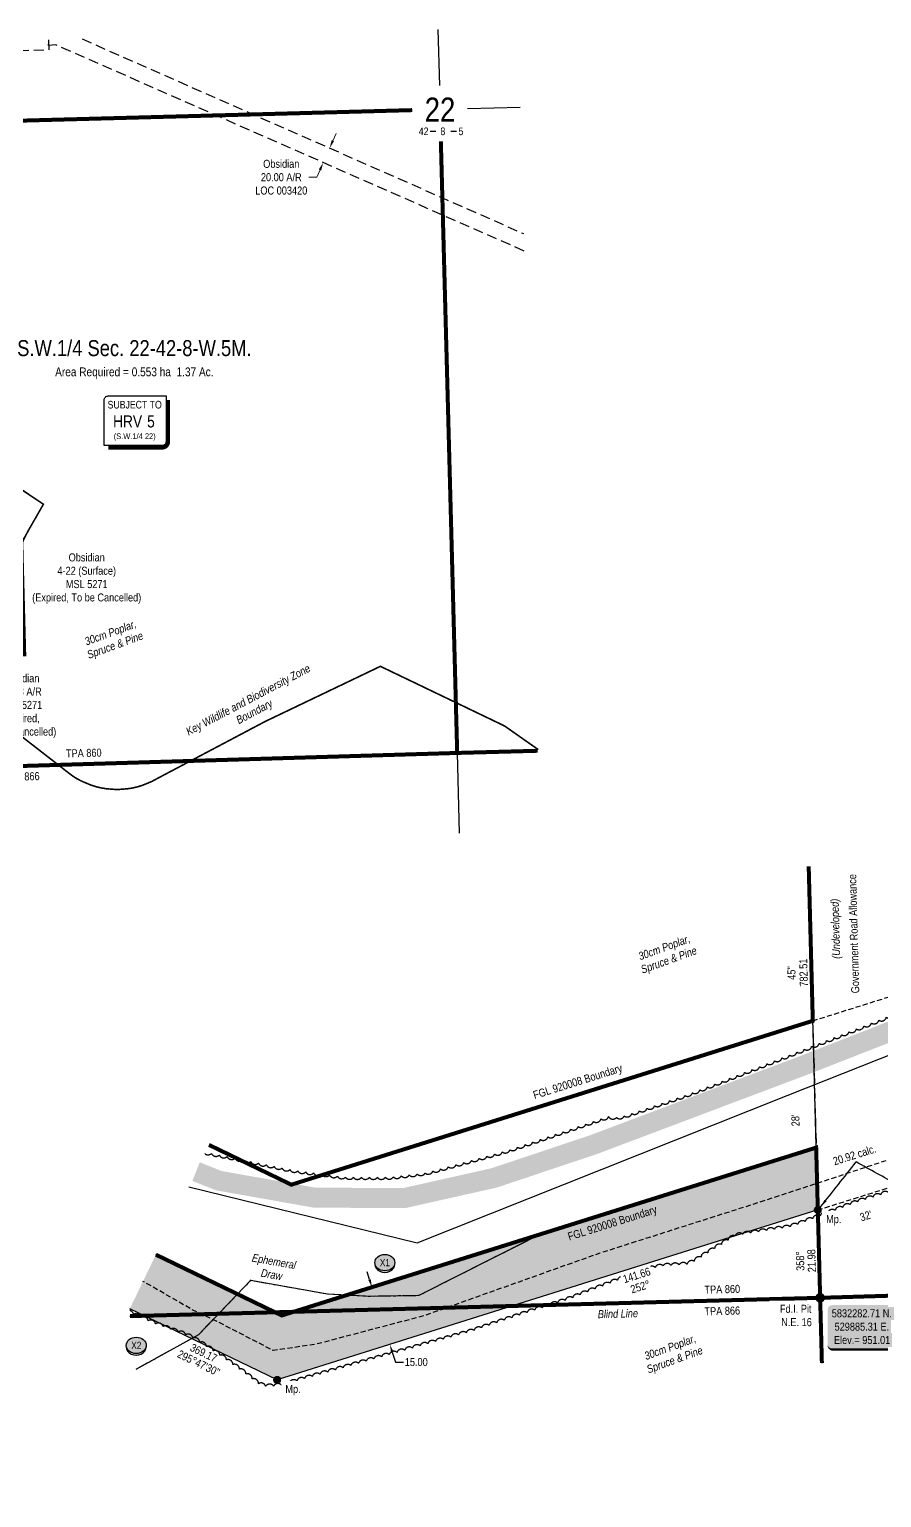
# Model space of a CAD drawing. Extents: x 627382 to 632469, y 5829498 to 5833219.
# Drawn here: x 630170 to 631235, y 5831377 to 5833211 of the extents above; entities that cross this region are included whole.
import ezdxf
from ezdxf.enums import TextEntityAlignment as Align

# ---------------------------------------------------------------- set-up
doc = ezdxf.new("R2010")
doc.units = 0
doc.header["$LTSCALE"] = 5
doc.header["$PDMODE"] = 34
doc.header["$PDSIZE"] = 0.03
for name, pattern in [('0', [1, 1, 0]), ('CENTERLINEX3', [5, 2.5, -1, 0.5, -1]), ('DASHDOT2', [12.7, 6.35, -3.175, 0, -3.175]), ('foc-ACCESSROAD', [3.75, 2.5, -1.25]), ('foc-QUARTERLINE', [33, 25, -3, 2, -3]), ('foc-TIELINE', [1.875, 1.25, -0.625]), ('foc-TOPO-ephemeral', [6.25, 3.125, -0.625, 0.625, -0.625, 0.625, -0.625]), ('UG_PIPE', [1.875, 1.25, -0.625])]:
    doc.linetypes.add(name, pattern=pattern)
doc.layers.get('Defpoints').update_dxf_attribs({"color": 9})
for name, color, linetype in [('10', 1, 'Continuous'), ('9', 3, 'Continuous'), ('AS-PIPE-UG', 44, 'UG_PIPE'), ('AS-POWER', 104, 'foc-POWER'), ('AS-ROADS', 254, 'Continuous'), ('AS-WILDLIFE', 131, 'DASHDOT2'), ('C-AR', 13, 'foc-ACCESSROAD'), ('C-RW', 13, 'Continuous'), ('C-SYMBOL', 7, 'Continuous'), ('C-WS', 13, 'foc-ACCESSROAD'), ('CG-NOTES', 7, 'Continuous'), ('CTW', 7, 'Continuous'), ('DETAIL-T', 7, 'Continuous'), ('L-AREAREQUIRED', 7, 'Continuous'), ('L-BD', 7, 'Continuous'), ('L-MON', 1, 'Continuous'), ('L-QSEC', 8, 'foc-QUARTERLINE'), ('L-ROAD-T', 7, 'Continuous'), ('L-SEC', 7, 'Continuous'), ('L-SECLBL', 7, 'Continuous'), ('L-TIE', 7, 'foc-TIELINE'), ('P-CROSSINGS', 250, 'Continuous'), ('P-PROPOSED', 10, 'Continuous'), ('P-PROPOSED-H', 21, 'Continuous'), ('P-TXT', 4, 'Continuous'), ('T-BUSH', 110, '0'), ('T-BUSH-T', 110, 'Continuous'), ('T-DRAW', 143, 'foc-TOPO-ephemeral'), ('T-WATER-T', 170, 'Continuous')]:
    doc.layers.add(name, color=color, linetype=linetype)
doc.layers.add('AS-FMA-T', color=7, linetype='Continuous', true_color=0x00b386)
doc.layers.add('AS-TRAPPER-T', color=7, linetype='Continuous', true_color=0xc26100)
doc.layers.add('AS-TRAPPER BOUNDARY', color=7, linetype='CENTERLINEX3', true_color=0xb85c00, transparency=0.6)
for name, color, linetype, lineweight in [('C-AR-T', 13, 'Continuous', 9), ('C-WS-T', 13, 'Continuous', 9), ('T-TEXT', 48, 'Continuous', 18)]:
    doc.layers.add(name, color=color, linetype=linetype, lineweight=lineweight)
doc.styles.add('100L', font='ARIALN.TTF', dxfattribs={"height": 11})
doc.styles.add('175L', font='ARIALN.TTF', dxfattribs={"height": 20})
doc.styles.add('240', font='ARIALN.TTF', dxfattribs={"height": 30})
doc.styles.add('80', font='ARIALN.TTF', dxfattribs={"height": 10})
doc.styles.add('80CG', font='ARIALN.TTF', dxfattribs={"height": 10})
doc.styles.add('80L', font='ARIALN.TTF', dxfattribs={"height": 10})
doc.styles.add('80LS', font='ARIALNI.TTF', dxfattribs={"height": 10})
doc.styles.add('Crossing', font='ARIALN.TTF', dxfattribs={"height": 10})
doc.styles.add('foc-LtypeFont', font='ARIALN.TTF', dxfattribs={"height": 7.35})
doc.styles.add('HRV', font='ARIALN.TTF', dxfattribs={"height": 3})
doc.styles.add('SIMPLEX', font='ARIALN.TTF')
doc.linetypes.add('foc-POWER', pattern='A,6,-1,["P",foc-LtypeFont,S=0.2,R=0,X=-0.625,Y=-0.75],-1.24,4', length=12.24)
doc.linetypes.add('foc-TOPO-flowdirection-NOLINE', pattern='A,0,[">",foc-LtypeFont,S=0.3,R=0,X=0,Y=-0.945],-20,[">",foc-LtypeFont,S=0.3,R=0,X=0,Y=-0.945],0', length=20)
doc.dimstyles.new('Compass 5 000', dxfattribs={"dimscale": 5, "dimtxt": 9, "dimasz": 2, "dimexe": 0.2, "dimexo": 0.0625, "dimgap": 0.5, "dimtad": 0, "dimtih": 1, "dimtoh": 1, "dimzin": 0, "dimdsep": 46, "dimtxsty": '80CG', "dimcen": 0.1, "dimse1": 1, "dimse2": 1, "dimclrd": 256, "dimclrt": 256, "dimaunit": 1, "dimadec": 4, "dimazin": 0, "dimtfac": 0.06, "dimtofl": 0, "dimtmove": 0, "dimatfit": 1, "dimfxl": 0.2, "dimtolj": 1, "dimtzin": 0, "dimlwd": -1, "dimarcsym": 0})

# ---------------------------------------------------------------- blocks, each defined once
blk = doc.blocks.new('L-SECLBL')
at = {"layer": '9', "color": 7}
for p, q in [((-5.1, -27.8), (-12.3, -27.8)), ((20.7, -27.8), (13.5, -27.8))]:
    blk.add_line(p, q, dxfattribs=at)
at = {"layer": '10', "color": 2, "style": 'SIMPLEX'}
blk.add_attdef('SEC', text='', height=30, dxfattribs=at).set_placement((0, 0), align=Align.MIDDLE)
at = {"layer": '10', "color": 5, "style": '80L'}
blk.add_attdef('TWP', text='', height=9.5, dxfattribs=at).set_placement((-14.4, -27.4), align=Align.MIDDLE_RIGHT)
blk.add_attdef('RGE', text='', height=9.5, dxfattribs=at).set_placement((3.6, -27.4), align=Align.MIDDLE_CENTER)
blk.add_attdef('MER', text='', height=9.5, dxfattribs=at).set_placement((23.2, -27.4), align=Align.MIDDLE_LEFT)
blk = doc.blocks.new('*D38')
at = {"layer": 'C-AR-T', "transparency": 16777216}
for p, q in [((630549.2, 5833072.2), (630553.2, 5833081.3)), ((630529.1, 5833026.6), (630519.1, 5833026.6)), ((630533.2, 5833035.8), (630529.1, 5833026.6))]:
    blk.add_line(p, q, dxfattribs=at)
for points in [[(630547.7, 5833072.8), (630550.7, 5833071.5), (630545.2, 5833063)], [(630531.6, 5833036.4), (630534.7, 5833035.1), (630537.2, 5833044.9)]]:
    blk.add_solid(points, dxfattribs=at)
at = {"layer": 'Defpoints', "color": 0, "transparency": 16777216}
for p in [(630537.2, 5833044.9), (630553.7, 5833059.2), (630545.8, 5833041.1)]:
    blk.add_point(p, dxfattribs=at)
at = {"layer": 'C-AR-T', "transparency": 16777216, "insert": (630484.8, 5833026.6), "char_height": 10, "attachment_point": 5, "style": '80CG'}
blk.add_mtext('\\A1;Obsidian\\P20.00 A/R\\PLOC 003420', dxfattribs=at)
blk = doc.blocks.new('*D43')
at = {"layer": 'C-AR-T', "transparency": 16777216}
for p, q in [((629995.6, 5832444.2), (629987.5, 5832450)), ((630036.6, 5832414.7), (630104.5, 5832365.8)), ((630104.5, 5832365.8), (630114.5, 5832365.8))]:
    blk.add_line(p, q, dxfattribs=at)
for points in [[(629996.6, 5832445.5), (629994.6, 5832442.8), (630003.7, 5832438.3)], [(630037.5, 5832416), (630035.6, 5832413.3), (630028.5, 5832420.5)]]:
    blk.add_solid(points, dxfattribs=at)
at = {"layer": 'Defpoints', "color": 0, "transparency": 16777216}
for p in [(630028.5, 5832420.5), (629981.9, 5832408), (630006.6, 5832390.2)]:
    blk.add_point(p, dxfattribs=at)
at = {"layer": 'C-AR-T', "transparency": 16777216, "insert": (630160.1, 5832365.8), "char_height": 10, "attachment_point": 5, "style": '80CG', "bg_fill": 3, "box_fill_scale": 1.1, "bg_fill_color": 256, "bg_fill_true_color": 13158600, "bg_fill_transparency": 0}
blk.add_mtext('\\A1;Obsidian\\P30.48 A/R\\PMSL 5271\\P(Expired,\\PTo be Cancelled)', dxfattribs=at)
blk = doc.blocks.new('fdia')
at = {"color": 255, "const_width": 1}
blk.add_lwpolyline([(-0.5, 0, 1), (0.5, 0, 1)], format="xyb", close=True, dxfattribs=at)
blk = doc.blocks.new('Fdiaa')
blk.add_blockref('fdia', (0, 0))
blk = doc.blocks.new('fdib')
at = {"color": 1, "const_width": 1.6}
blk.add_lwpolyline([(-0.4, 0, 1), (0.4, 0, 1)], format="xyb", close=True, dxfattribs=at)
at = {"color": 1}
blk.add_circle((0, 0), 0.8, dxfattribs=at)
blk = doc.blocks.new('Fdibb')
blk.add_blockref('fdib', (0, 0))
blk = doc.blocks.new('fdicc')
for name in ['Fdibb', 'Fdiaa']:
    blk.add_blockref(name, (0, 0))
blk = doc.blocks.new('FDI')
blk.add_blockref('fdicc', (0, 0))
blk = doc.blocks.new('HRV')
blk.add_lwpolyline([(-35.1, 31.6), (37.2, 31.6), (37.2, -25.5, -0.414214), (32.2, -30.5), (-40.1, -30.5), (-40.1, 26.6, -0.414214)], format="xyb", close=True)
at = {"const_width": 5, "flags": 128}
blk.add_lwpolyline([(-35.1, -33), (32.2, -33, 0.414214), (39.7, -25.5), (39.7, 26.6)], format="xyb", dxfattribs=at)
at = {"style": '80L'}
blk.add_text('SUBJECT TO', height=9.5, dxfattribs=at).set_placement((-2, 13.1), align=Align.BOTTOM_CENTER)
blk.add_attdef('(N.W.1/4 00)', text='', height=7.12, dxfattribs=at).set_placement((-2, -24.4), align=Align.BOTTOM_CENTER)
at = {"layer": 'CTW', "color": 3, "style": 'HRV'}
blk.add_text('HRV', height=15, dxfattribs=at).set_placement((-10.9, -0.2), align=Align.MIDDLE_CENTER)
blk.add_attdef('0', text='', height=15, dxfattribs=at).set_placement((18.3, -0.2), align=Align.MIDDLE_CENTER)
blk = doc.blocks.new('PLIA')
at = {"color": 255, "const_width": 1}
blk.add_lwpolyline([(-0.5, 0, 1), (0.5, 0, 1)], format="xyb", close=True, dxfattribs=at)
blk = doc.blocks.new('PLIAA')
blk.add_blockref('PLIA', (0, 0))
blk = doc.blocks.new('PLIB')
at = {"color": 1}
blk.add_circle((0, 0), 0.8, dxfattribs=at)
blk = doc.blocks.new('PLIBB')
blk.add_blockref('PLIB', (0, 0))
blk = doc.blocks.new('PLICC')
for name in ['PLIAA', 'PLIBB']:
    blk.add_blockref(name, (0, 0))
blk = doc.blocks.new('PLI')
blk.add_blockref('PLICC', (0, 0))
blk = doc.blocks.new('xing2')
h = blk.add_hatch(color=50)
h.dxf.hatch_style = 1
edge = h.paths.add_edge_path()
edge.add_ellipse((0, 0), major_axis=(-12.5, 0), ratio=0.816297, start_angle=0, end_angle=360)
h = blk.add_hatch(color=250)
h.dxf.hatch_style = 1
edge = h.paths.add_edge_path()
edge.add_ellipse((0, -2), major_axis=(-12.5, 0), ratio=0.816297, start_angle=0, end_angle=180)
edge.add_line((12.5, -2), (12.5, 0))
edge.add_ellipse((0, 0), major_axis=(-12.5, 0), ratio=0.816297, start_angle=0, end_angle=180, ccw=False)
edge.add_line((-12.5, 0), (-12.5, -2))
at = {"color": 250}
blk.add_ellipse((0, 0), major_axis=(-12.5, 0), ratio=0.816297, dxfattribs=at)
blk.add_ellipse((0, -2), major_axis=(-12.5, 0), ratio=0.816297, start_param=0, end_param=3.141593, dxfattribs=at)
at = {"color": 250, "style": 'Crossing'}
blk.add_attdef('CROSSING', text='', height=9, dxfattribs=at).set_placement((0.1, 0), align=Align.MIDDLE_CENTER)
at = {"color": 250, "style": 'Crossing', "flags": 1}
for tag, p in [('OWNER', (0.1, -12.5)), ('DESCRIPTION', (0.1, -25.8)), ('LOCATION', (0.1, -39.3)), ('DWG_REF', (0.1, -52.8))]:
    blk.add_attdef(tag, text='', height=9, dxfattribs=at).set_placement(p, align=Align.MIDDLE_CENTER)
blk = doc.blocks.new('*U66')
h = blk.add_hatch(color=254)
edge = h.paths.add_edge_path()
edge.add_line((-36.5, -28.5), (36.5, -28.5))
edge.add_arc((36.5, -22.5), 6, 270, 360)
edge.add_line((42.5, -22.5), (42.5, 21))
edge.add_arc((36.5, 21), 6, 0, 90)
edge.add_line((36.5, 27), (-36.5, 27))
edge.add_arc((-36.5, 21), 6, 90, 180)
edge.add_line((-42.5, 21), (-42.5, -22.5))
edge.add_arc((-36.5, -22.5), 6, 180, 270)
at = {"color": 1, "flags": 128}
blk.add_lwpolyline([(-36.5, -28.5, 3, 3, 0), (36.5, -28.5, 3, 3, 0.414214), (42.5, -22.5, 3, 3, 0), (42.5, 21, 3, 0, 0.414214), (36.5, 27, 0, 0, 0), (-36.5, 27, 0, 0, 0.414214), (-42.5, 21, 0, 0, 0), (-42.5, -22.5, 0, 3, 0.414214)], format="xyseb", close=True, dxfattribs=at)
blk.add_lwpolyline([(-36.3, -18.9, 0, 10, 0), (0, 0, 5, 5, 0)], format="xyseb", dxfattribs=at)
at = {"color": 1, "style": '80'}
blk.add_attdef('ENTER_TEXT_001', (-36, -5), '', height=10, dxfattribs=at)
blk = doc.blocks.new('*D89')
at = {"layer": 'Defpoints', "color": 0, "transparency": 16777216}
for p in [(630575.2, 5831632.6), (630597.6, 5831561.1), (630620.5, 5831568.2)]:
    blk.add_point(p, dxfattribs=at)
at = {"layer": 'P-TXT', "transparency": 16777216}
for p, q in [((630595, 5831649.3), (630592, 5831658.9)), ((630623.5, 5831558.7), (630627.5, 5831546.2)), ((630627.5, 5831546.2), (630637.5, 5831546.2))]:
    blk.add_line(p, q, dxfattribs=at)
for points in [[(630596.6, 5831649.8), (630593.5, 5831648.8), (630598, 5831639.8)], [(630625.1, 5831559.2), (630621.9, 5831558.2), (630620.5, 5831568.2)]]:
    blk.add_solid(points, dxfattribs=at)
at = {"layer": 'P-TXT', "transparency": 16777216, "insert": (630653.4, 5831546.2), "char_height": 10, "attachment_point": 5, "style": '80CG'}
blk.add_mtext('\\A1;15.00', dxfattribs=at)

msp = doc.modelspace()

# ---------------------------------------------------------------- hatches: boundary and pattern name
at = {"layer": 'P-PROPOSED-H'}
h = msp.add_hatch(color=256, dxfattribs=at)
h.dxf.hatch_style = 1
h.paths.add_polyline_path([(631155.019, 5831736.24), (631152.949, 5831814.184), (630485.441, 5831604.383), (630328.195, 5831680.372), (630295.573, 5831612.866), (630479.573, 5831523.948)])

# ---------------------------------------------------------------- linework, layer by layer
at = {"layer": 'AS-PIPE-UG', "flags": 128}
msp.add_lwpolyline([(632267.213, 5832797.508), (632329.103, 5832810.553), (632349.318, 5832814.663), (632349.273, 5832814.658), (632358.183, 5832813.328), (632362.498, 5832809.698), (632367.288, 5832801.318), (632374.068, 5832771.488), (632383.803, 5832718.933), (632386.483, 5832680.893), (632387.603, 5832674.198), (632385.203, 5832656.883), (632380.458, 5832648.348), (632371.633, 5832636.563), (632348.863, 5832608.343), (632304.353, 5832562.393), (632224.038, 5832509.613), (632176.658, 5832479.153), (632158.403, 5832468.333), (632115.968, 5832444.863), (632076.298, 5832424.648), (632034.963, 5832402.703), (632008.298, 5832378.483), (631997.593, 5832367.898), (631955.608, 5832316.808), (631877.078, 5832221.708), (631722.818, 5832038.568), (631660.263, 5831961.303), (631618.178, 5831932.368), (631590.413, 5831918.238), (631541.743, 5831898.498), (631457.338, 5831869.913), (631318.688, 5831823.628), (631081.988, 5831745.798), (630882.543, 5831682.158), (630662.973, 5831604.023), (630527.628, 5831568.318), (630474.693, 5831560.663), (630408.073, 5831595.198), (630375.203, 5831610.733), (630312.071, 5831647.005)], dxfattribs=at)
at = {"layer": 'AS-POWER', "flags": 128}
msp.add_lwpolyline([(630369.17, 5831765.163), (630654.568, 5831695.203), (631116.673, 5831879.128), (631581.073, 5832063.223), (631835.183, 5832291.393), (632088.348, 5832520.208)], dxfattribs=at)
at = {"layer": 'AS-ROADS', "const_width": 25, "flags": 128}
msp.add_lwpolyline([(631439.093, 5832035.118), (631138.998, 5831917.488), (630873.983, 5831817.553), (630750.328, 5831776.208), (630638.313, 5831751.098), (630526.433, 5831751.633), (630406.713, 5831772.878), (630378.348, 5831784.155)], dxfattribs=at)
at = {"layer": 'AS-TRAPPER BOUNDARY', "color": 114, "true_color": 0x008f47, "const_width": 4.998, "flags": 128}
for points in [[(629927.515, 5831379.329), (629926.757, 5831479.31), (629904.262, 5832326.517), (629977.298, 5832349.486), (630041.604, 5832438.78), (630041.888, 5832427.356), (630163.713, 5832430.623), (630159.211, 5832602.387), (630027.454, 5832598.941), (630030.519, 5832475.526), (629958.493, 5832375.513), (629903.421, 5832358.193), (629883.993, 5833089.873), (630403.416, 5833103.826), (630449.786, 5833105.074), (630648.326, 5833110.425)], [(630684.145, 5833071.392), (630686.028, 5833000.877), (630686.61, 5832979.104), (630704.55, 5832307.276), (630804.835, 5832309.97)], [(631143.62, 5832165.549), (631148.744, 5831972.566), (630497.365, 5831767.826), (630394.483, 5831817.544)], [(630328.195, 5831680.372), (630485.441, 5831604.383), (631152.949, 5831814.184), (631157.933, 5831626.49), (631160.099, 5831544.901)]]:
    msp.add_lwpolyline(points, dxfattribs=at)
at = {"layer": 'AS-TRAPPER BOUNDARY', "const_width": 4.998, "flags": 128}
for points in [[(628981.509, 5832258.704), (629081.632, 5832261.363), (629885.305, 5832282.702), (630704.55, 5832307.276), (630804.835, 5832309.971)], [(630295.819, 5831603.597), (631157.933, 5831626.488), (631928.5, 5831649.602)]]:
    msp.add_lwpolyline(points, dxfattribs=at)
at = {"layer": 'AS-WILDLIFE', "const_width": 2, "flags": 128}
msp.add_lwpolyline([(630805.845, 5832311.409), (630763.688, 5832341), (630608.625, 5832415.5), (630464.5, 5832346.5), (630326.438, 5832273.5), (630323.875, 5832272), (630317.938, 5832269.5), (630311.812, 5832267), (630305.563, 5832265), (630299.187, 5832263.5), (630292.75, 5832262.5), (630286.187, 5832262), (630279.687, 5832261.5), (630273.125, 5832262), (630266.625, 5832262.5), (630260.187, 5832263.5), (630253.813, 5832265), (630247.5, 5832267), (630241.375, 5832269.5), (630235.437, 5832272), (630229.687, 5832275), (630224.125, 5832278.5), (630218.25, 5832283), (630144.25, 5832340.5), (630139.688, 5832344), (630134.938, 5832348.5), (630130.438, 5832353.5), (630126.312, 5832358.5), (630122.5, 5832363.5), (630119.062, 5832369.5), (630115.938, 5832375), (630113.25, 5832381), (630110.937, 5832387), (630109.063, 5832393.5), (630107.563, 5832400), (630106.5, 5832406.5), (630105.875, 5832413), (630105.625, 5832419.5), (630105.875, 5832426), (630106.5, 5832432.5), (630107.563, 5832439), (630109.062, 5832445), (630110.938, 5832451.5), (630113.75, 5832458.5), (630163.062, 5832574), (630165.312, 5832578.5), (630168.187, 5832584), (630187.687, 5832618), (630119.938, 5832663.5), (629908.875, 5832785), (629903.313, 5832788.5), (629898, 5832792.5), (629892.938, 5832796.5), (629888.187, 5832801), (629883.687, 5832806), (629879.562, 5832811), (629875.75, 5832816), (629873.875, 5832819), (629766.937, 5832992), (629765.375, 5832994.5), (629762.25, 5833000), (629759.562, 5833006), (629757.437, 5833012), (629697.782, 5833184.951)], dxfattribs=at)
at = {"layer": 'C-AR', "flags": 128}
for points in [[(630193.92, 5833198.256), (630193.982, 5833196.067), (630194.281, 5833185.55), (630072.336, 5833182.083), (630071.97, 5833194.975)], [(630788.136, 5832934.39), (630686.61, 5832979.104), (630403.406, 5833103.826), (630203.16, 5833192.025), (630194.124, 5833191.063), (630193.982, 5833196.067), (630193.92, 5833198.256)], [(630235.97, 5833199.388), (630449.783, 5833105.074), (630686.028, 5833000.877), (630787.556, 5832956.084)]]:
    msp.add_lwpolyline(points, dxfattribs=at)
at = {"layer": 'C-RW', "flags": 128}
for points in [[(630328.195, 5831680.372), (630485.441, 5831604.383), (631132.49, 5831807.749), (631152.949, 5831814.184)], [(631154.983, 5831736.228), (630479.573, 5831523.948), (630295.573, 5831612.866)]]:
    msp.add_lwpolyline(points, dxfattribs=at)
at = {"layer": 'C-WS', "flags": 128}
msp.add_lwpolyline([(630394.483, 5831817.543), (630497.363, 5831767.826), (631148.744, 5831972.566), (631152.949, 5831814.184), (630485.441, 5831604.383), (630328.195, 5831680.372)], dxfattribs=at)
at = {"layer": 'L-QSEC'}
for p, q in [((630680.408, 5833211.345), (630682.277, 5833141.342)), ((629883.993, 5833089.873), (630648.327, 5833110.427)), ((630717.561, 5833112.289), (630783.331, 5833114.058)), ((630684.145, 5833071.392), (630704.55, 5832307.276)), ((630704.55, 5832307.276), (630707.208, 5832207.114))]:
    msp.add_line(p, q, dxfattribs=at)
at = {"layer": 'L-SEC'}
for p, q in [((630704.55, 5832307.276), (630804.835, 5832309.971)), ((629905.411, 5832283.236), (630704.55, 5832307.276)), ((631157.933, 5831626.488), (631143.62, 5832165.549)), ((630295.819, 5831603.597), (631157.933, 5831626.488)), ((631157.933, 5831626.488), (631160.099, 5831544.901))]:
    msp.add_line(p, q, dxfattribs=at)
at = {"layer": 'L-TIE'}
for p, q in [((631148.744, 5831972.566), (631248.512, 5832003.944)), ((630452.388, 5831789.653), (630497.363, 5831767.826)), ((630497.363, 5831767.826), (630545.073, 5831782.828)), ((631154.983, 5831736.228), (631254.787, 5831767.617))]:
    msp.add_line(p, q, dxfattribs=at)
at = {"layer": 'T-BUSH', "flags": 128}
for points in [[(630389.261, 5831806.738, 0.39739033), (630397.637, 5831806.834, 0.52056705), (630407.45, 5831804.926, 0.52056705), (630417.246, 5831802.935, 0.52056705), (630427.033, 5831800.897, 0.52056705), (630436.82, 5831798.86, 0.52056705), (630446.607, 5831796.823, 0.52056705), (630456.394, 5831794.786, 0.52056705), (630466.18, 5831792.749, 0.52056705), (630475.967, 5831790.712, 0.52056705), (630485.754, 5831788.674, 0.52056705), (630495.541, 5831786.637, 0.52056705), (630505.406, 5831785.063, 0.52056705), (630515.317, 5831783.756, 0.52056705), (630525.228, 5831782.449, 0.52056705), (630535.139, 5831781.142, 0.52056705), (630545.049, 5831779.834, 0.52056705), (630554.96, 5831778.527, 0.52056705), (630564.871, 5831777.22, 0.52056705), (630574.855, 5831777.03, 0.52056705), (630584.851, 5831777.033, 0.52056705), (630594.848, 5831777.035, 0.52056705), (630604.845, 5831777.038, 0.52056705), (630614.841, 5831777.041, 0.52056705), (630624.803, 5831777.627, 0.52056705), (630634.73, 5831778.809, 0.52056705), (630644.656, 5831779.991, 0.52056705), (630654.583, 5831781.173, 0.52056705), (630664.509, 5831782.355, 0.52056705), (630674.179, 5831784.85, 0.52056705), (630683.818, 5831787.499, 0.52056705), (630693.457, 5831790.148, 0.52056705), (630703.096, 5831792.797, 0.52056705), (630712.736, 5831795.446, 0.52056705), (630722.375, 5831798.095, 0.52056705), (630732.014, 5831800.744, 0.52056705), (630741.653, 5831803.393, 0.52056705), (630751.292, 5831806.042, 0.52056705), (630760.932, 5831808.691, 0.52056705), (630770.519, 5831811.509, 0.52056705), (630779.987, 5831814.717, 0.52056705), (630789.455, 5831817.924, 0.52056705), (630798.923, 5831821.132, 0.52056705), (630808.391, 5831824.339, 0.52056705), (630817.859, 5831827.547, 0.52056705), (630827.327, 5831830.755, 0.52056705), (630836.795, 5831833.962, 0.52056705), (630846.263, 5831837.17, 0.52056705), (630855.731, 5831840.377, 0.52056705), (630865.199, 5831843.585, 0.52056705), (630874.667, 5831846.792, 0.52056705), (630884.135, 5831850, 0.52056705), (630893.642, 5831852.866, 0.52056705), (630903.584, 5831851.826, 0.52056705), (630913.209, 5831853.634, 0.52056705), (630922.679, 5831856.835, 0.52056705), (630932.15, 5831860.037, 0.52056705), (630941.62, 5831863.238, 0.52056705), (630951.09, 5831866.439, 0.52056705), (630960.56, 5831869.64, 0.52056705), (630970.031, 5831872.841, 0.52056705), (630979.501, 5831876.042, 0.52056705), (630988.971, 5831879.243, 0.52056705), (630998.37, 5831882.641, 0.52056705), (631007.685, 5831886.268, 0.52056705), (631017, 5831889.896, 0.52056705), (631026.316, 5831893.523, 0.52056705), (631035.631, 5831897.15, 0.52056705), (631044.946, 5831900.777, 0.52056705), (631054.262, 5831904.404, 0.52056705), (631063.577, 5831908.031, 0.52056705), (631072.893, 5831911.658, 0.52056705), (631082.208, 5831915.285, 0.52056705), (631091.523, 5831918.912, 0.52056705), (631100.839, 5831922.539, 0.52056705), (631110.154, 5831926.166, 0.52056705), (631119.47, 5831929.793, 0.52056705), (631128.785, 5831933.42, 0.52056705), (631138.1, 5831937.048, 0.52056705), (631147.416, 5831940.675, 0.52056705), (631156.731, 5831944.302, 0.52056705), (631166.046, 5831947.929, 0.52056705), (631175.362, 5831951.556, 0.52056705), (631184.677, 5831955.183, 0.52056705), (631193.993, 5831958.81, 0.52056705), (631203.308, 5831962.437, 0.52056705), (631212.623, 5831966.064, 0.52056705), (631221.939, 5831969.691, 0.52056705), (631231.254, 5831973.318, 0.52056705), (631240.57, 5831976.945, 0.52056705), (631249.885, 5831980.572, 0.52056705), (631259.2, 5831984.199, 0.52056705), (631268.516, 5831987.827, 0.52056705), (631277.831, 5831991.454, 0.52056705), (631287.146, 5831995.081, 0.52056705), (631296.462, 5831998.708, 0.52056705), (631305.777, 5832002.335, 0.52056705), (631315.093, 5832005.962, 0.52056705), (631324.408, 5832009.589, 0.52056705), (631333.723, 5832013.216, 0.52056705), (631343.039, 5832016.843, 0.52056705), (631352.354, 5832020.47, 0.52056705), (631361.67, 5832024.097, 0.52056705), (631370.663, 5832028.433, 0.52056705), (631379.517, 5832033.073, 0.52056705), (631388.371, 5832037.713, 0.52056705), (631397.226, 5832042.354, 0.52056705), (631406.08, 5832046.994, 0.52056705), (631414.9, 5832051.697, 0.52056705), (631423.566, 5832056.68, 0.52056705), (631432.232, 5832061.663, 0.52056705), (631440.898, 5832066.647, 0.52056705), (631449.564, 5832071.63, 0.52056705), (631458.23, 5832076.614, 0.52056705), (631466.896, 5832081.597, 0.52056705), (631475.562, 5832086.58, 0.52056705), (631484.228, 5832091.564, 0.52056705), (631492.893, 5832096.547, 0.52056705), (631501.559, 5832101.53, 0.52056705), (631510.225, 5832106.514, 0.52056705), (631518.891, 5832111.497, 0.52056705), (631527.557, 5832116.48, 0.52056705), (631536.125, 5832121.61, 0.52056705), (631544.031, 5832127.728, 0.52056705), (631551.937, 5832133.845, 0.52056705), (631559.843, 5832139.963, 0.52056705), (631567.749, 5832146.081, 0.52056705), (631575.655, 5832152.198, 0.52056705), (631583.562, 5832158.316, 0.52056705), (631591.468, 5832164.434, 0.52056705), (631599.374, 5832170.551, 0.52056705), (631607.28, 5832176.669, 0.52056705), (631615.186, 5832182.787, 0.52056705), (631623.092, 5832188.905, 0.52056705), (631630.595, 5832195.465, 0.52056705), (631637.418, 5832202.77, 0.52056705), (631644.242, 5832210.076, 0.52056705), (631651.065, 5832217.382, 0.52056705), (631657.889, 5832224.687, 0.52056705), (631664.712, 5832231.993, 0.52056705), (631671.536, 5832239.298, 0.52056705), (631678.36, 5832246.604, 0.52056705), (631685.183, 5832253.909, 0.52056705), (631692.007, 5832261.215, 0.52056705), (631698.83, 5832268.52, 0.52056705), (631705.654, 5832275.826, 0.52056705), (631712.477, 5832283.131, 0.52056705), (631719.301, 5832290.437, 0.52056705), (631726.125, 5832297.743, 0.52056705), (631732.948, 5832305.048, 0.52056705), (631739.772, 5832312.354, 0.52056705), (631746.595, 5832319.659, 0.52056705), (631753.419, 5832326.965, 0.52056705), (631760.242, 5832334.27, 0.52056705), (631767.066, 5832341.576, 0.52056705), (631773.889, 5832348.881, 0.52056705), (631780.713, 5832356.187, 0.52056705), (631787.537, 5832363.492, 0.52056705), (631794.36, 5832370.798, 0.52056705), (631801.184, 5832378.104, 0.52056705), (631808.007, 5832385.409, 0.52056705), (631814.831, 5832392.715, 0.52056705), (631821.654, 5832400.02, 0.52056705), (631828.478, 5832407.326, 0.52056705), (631835.302, 5832414.631, 0.52056705), (631842.125, 5832421.937, 0.52056705), (631848.949, 5832429.242, 0.52056705), (631855.772, 5832436.548, 0.52056705), (631862.596, 5832443.853, 0.52056705), (631869.419, 5832451.159, 0.52056705), (631876.243, 5832458.465, 0.52056705), (631881.527, 5832466.568, 0.52056705), (631883.561, 5832476.356, 0.52056705), (631885.594, 5832486.143, 0.52056705), (631887.628, 5832495.931, 0.52056705), (631889.662, 5832505.718, 0.52056705), (631891.696, 5832515.506, 0.52056705), (631893.73, 5832525.293, 0.52056705), (631895.764, 5832535.081, 0.52056705), (631897.798, 5832544.868, 0.52056705), (631899.831, 5832554.656, 0.52056705), (631899.675, 5832564.364, 0.52056705), (631896.937, 5832573.978, 0.52056705), (631894.199, 5832583.592, 0.52056705), (631891.461, 5832593.207, 0.52056705), (631888.724, 5832602.821, 0.52056705), (631885.986, 5832612.435, 0.52056705), (631883.248, 5832622.05, 0.52056705), (631880.51, 5832631.664, 0.52056705), (631879.174, 5832641.461, 0.52056705), (631879.356, 5832651.456, 0.52056705), (631879.537, 5832661.451, 0.52056705), (631879.719, 5832671.446, 0.52056705), (631879.901, 5832681.441, 0.52056705), (631880.083, 5832691.436, 0.52056705), (631880.264, 5832701.431, 0.52056705), (631880.446, 5832711.426, 0.52056705), (631880.628, 5832721.421, 0.52056705), (631880.81, 5832731.416, 0.52056705), (631880.991, 5832741.411, 0.52056705), (631881.173, 5832751.406, 0.52056705), (631881.355, 5832761.401, 0.52056705), (631881.537, 5832771.396, 0.52056705), (631881.718, 5832781.391, 0.52056705), (631880.209, 5832791.267, 0.52056705), (631878.637, 5832801.14, 0.52056705), (631877.066, 5832811.012, 0.52056705), (631875.494, 5832820.884, 0.52056705), (631873.923, 5832830.756, 0.52056705), (631872.351, 5832840.629, 0.52056705), (631870.779, 5832850.501, 0.52056705), (631869.208, 5832860.373, 0.52056705), (631868.381, 5832870.269, 0.52056705), (631869.325, 5832880.221, 0.52056705), (631870.27, 5832890.173, 0.52056705), (631871.214, 5832900.125, 0.52056705), (631872.158, 5832910.077, 0.52056705), (631873.103, 5832920.029, 0.45226851), (631874.969, 5832929.001, 0.45226851)], [(632466.033, 5832364.656, 0.16403267), (632462.793, 5832362.495, 0.52056705), (632452.802, 5832362.138, 0.52056705), (632442.812, 5832361.781, 0.52056705), (632432.822, 5832361.424, 0.52056705), (632422.832, 5832361.068, 0.52056705), (632412.842, 5832360.711, 0.52056705), (632402.851, 5832360.53, 0.52056705), (632392.861, 5832360.882, 0.52056705), (632382.87, 5832361.234, 0.52056705), (632372.88, 5832361.586, 0.52056705), (632362.89, 5832361.938, 0.52056705), (632352.91, 5832361.655, 0.52056705), (632342.938, 5832360.961, 0.52056705), (632332.965, 5832360.268, 0.52056705), (632322.993, 5832359.574, 0.52056705), (632313.02, 5832358.881, 0.52056705), (632303.047, 5832358.188, 0.52056705), (632293.075, 5832357.494, 0.52056705), (632283.102, 5832356.801, 0.52056705), (632273.121, 5832356.493, 0.52056705), (632263.127, 5832356.721, 0.52056705), (632253.133, 5832356.949, 0.52056705), (632243.139, 5832357.177, 0.52056705), (632233.145, 5832357.406, 0.52056705), (632223.151, 5832357.634, 0.52056705), (632213.157, 5832357.771, 0.52056705), (632203.162, 5832357.571, 0.52056705), (632193.168, 5832357.371, 0.52056705), (632183.173, 5832357.17, 0.52056705), (632173.178, 5832356.97, 0.52056705), (632163.537, 5832354.432, 0.52056705), (632153.929, 5832351.672, 0.52056705), (632144.321, 5832348.913, 0.52056705), (632134.712, 5832346.153, 0.52056705), (632125.104, 5832343.394, 0.52056705), (632117.188, 5832346.506, 0.52056705), (632109.484, 5832351.617, 0.52056705), (632099.487, 5832351.556, 0.52056705), (632089.491, 5832351.495, 0.52056705), (632079.494, 5832351.434, 0.52056705), (632069.498, 5832351.373, 0.52056705), (632059.503, 5832351.384, 0.52056705), (632049.521, 5832351.914, 0.52056705), (632039.538, 5832352.444, 0.52056705), (632029.556, 5832352.975, 0.52056705), (632019.573, 5832353.505, 0.52056705), (632009.591, 5832354.035, 0.52056705), (632003.182, 5832347.537, 0.52056705), (631997.73, 5832339.158, 0.52056705), (631992.279, 5832330.779, 0.52056705), (631986.827, 5832322.4, 0.52056705), (631981.769, 5832313.816, 0.52056705), (631978.044, 5832304.539, 0.52056705), (631974.319, 5832295.262, 0.52056705), (631970.595, 5832285.986, 0.52056705), (631963.989, 5832278.506, 0.52056705), (631957.294, 5832271.083, 0.52056705), (631950.599, 5832263.659, 0.52056705), (631943.904, 5832256.236, 0.52056705), (631937.209, 5832248.812, 0.52056705), (631930.514, 5832241.389, 0.52056705), (631923.161, 5832234.632, 0.52056705), (631915.654, 5832228.03, 0.52056705), (631908.147, 5832221.429, 0.52056705), (631901.087, 5832214.445, 0.52056705), (631895.728, 5832206.006, 0.52056705), (631890.369, 5832197.567, 0.52056705), (631885.011, 5832189.128, 0.52056705), (631879.652, 5832180.689, 0.52056705), (631874.293, 5832172.25, 0.52056705), (631868.935, 5832163.811, 0.52056705), (631862.796, 5832155.968, 0.52056705), (631856.063, 5832148.579, 0.52056705), (631849.331, 5832141.189, 0.52056705), (631842.638, 5832133.767, 0.52056705), (631836.83, 5832125.631, 0.52056705), (631831.022, 5832117.495, 0.52056705), (631825.215, 5832109.358, 0.52056705), (631819.407, 5832101.222, 0.52056705), (631813.599, 5832093.085, 0.52056705), (631807.791, 5832084.949, 0.52056705), (631801.983, 5832076.812, 0.52056705), (631796.176, 5832068.676, 0.52056705), (631790.368, 5832060.54, 0.52056705), (631784.56, 5832052.403, 0.52056705), (631778.752, 5832044.267, 0.52056705), (631772.944, 5832036.13, 0.52056705), (631767.137, 5832027.994, 0.52056705), (631761.329, 5832019.858, 0.52056705), (631755.521, 5832011.721, 0.52056705), (631749.713, 5832003.585, 0.52056705), (631743.905, 5831995.448, 0.52056705), (631738.097, 5831987.312, 0.52056705), (631732.29, 5831979.175, 0.52056705), (631726.444, 5831971.067, 0.52056705), (631720.564, 5831962.982, 0.52056705), (631714.685, 5831954.897, 0.52056705), (631708.806, 5831946.812, 0.52056705), (631702.926, 5831938.727, 0.52056705), (631697.047, 5831930.642, 0.52056705), (631690.6, 5831923.111, 0.52056705), (631682.653, 5831917.048, 0.52056705), (631674.706, 5831910.984, 0.52056705), (631666.758, 5831904.92, 0.52056705), (631658.811, 5831898.856, 0.52056705), (631650.863, 5831892.792, 0.52056705), (631641.575, 5831889.527, 0.52056705), (631631.87, 5831887.129, 0.52056705), (631622.165, 5831884.732, 0.52056705), (631612.46, 5831882.335, 0.52056705), (631602.868, 5831879.672, 0.52056705), (631594.393, 5831874.369, 0.52056705), (631585.919, 5831869.067, 0.52056705), (631577.598, 5831863.528, 0.52056705), (631569.314, 5831857.933, 0.52056705), (631561.029, 5831852.338, 0.52056705), (631551.777, 5831849.646, 0.52056705), (631541.793, 5831849.149, 0.52056705), (631531.809, 5831848.651, 0.52056705), (631521.906, 5831847.605, 0.52056705), (631512.215, 5831845.154, 0.52056705), (631502.524, 5831842.703, 0.52056705), (631492.832, 5831840.251, 0.52056705), (631483.141, 5831837.8, 0.52056705), (631473.73, 5831834.46, 0.52056705), (631464.387, 5831830.904, 0.52056705), (631455.044, 5831827.349, 0.52056705), (631445.701, 5831823.794, 0.52056705), (631436.358, 5831820.239, 0.52056705), (631427.015, 5831816.684, 0.52056705), (631420.604, 5831809.598, 0.52056705), (631415.396, 5831801.066, 0.52056705), (631406.89, 5831795.938, 0.52056705), (631398.195, 5831791.006, 0.52056705), (631390.755, 5831784.425, 0.52056705), (631383.689, 5831777.354, 0.52056705), (631376.623, 5831770.282, 0.52056705), (631367.144, 5831767.576, 0.52056705), (631357.398, 5831765.354, 0.52056705), (631347.651, 5831763.131, 0.52056705), (631337.905, 5831760.909, 0.52056705), (631328.159, 5831758.686, 0.52056705), (631318.416, 5831756.448, 0.52056705), (631308.756, 5831753.876, 0.52056705), (631299.096, 5831751.305, 0.52056705), (631289.632, 5831751.389, 0.52056705), (631280.457, 5831755.357, 0.52056705), (631271.282, 5831759.325, 0.52056705), (631262.107, 5831763.293, 0.52056705), (631252.562, 5831760.967, 0.52056705), (631242.985, 5831758.1, 0.52056705), (631233.408, 5831755.234, 0.52056705), (631223.831, 5831752.367, 0.52056705), (631214.254, 5831749.5, 0.52056705), (631204.731, 5831746.476, 0.52056705), (631195.375, 5831742.955, 0.52056705), (631186.019, 5831739.433, 0.52056705), (631176.663, 5831735.912, 0.52056705), (631167.307, 5831732.391, 0.52056705), (631157.951, 5831728.87, 0.52056705), (631148.596, 5831725.348, 0.52056705), (631139.24, 5831721.827, 0.52056705), (631129.884, 5831718.306, 0.52056705), (631120.434, 5831715.143, 0.52056705), (631110.555, 5831713.616, 0.52056705), (631100.675, 5831712.088, 0.52056705), (631090.796, 5831710.561, 0.52056705), (631080.917, 5831709.034, 0.52056705), (631071.038, 5831707.507, 0.52056705), (631061.158, 5831705.979, 0.52056705), (631051.513, 5831703.822, 0.52056705), (631043.026, 5831698.539, 0.52056705), (631034.539, 5831693.257, 0.52056705), (631026.052, 5831687.974, 0.52056705), (631017.565, 5831682.692, 0.52056705), (631009.078, 5831677.409, 0.52056705), (631000.592, 5831672.127, 0.52056705), (630991.62, 5831668.356, 0.52056705), (630981.644, 5831667.716, 0.52056705), (630971.668, 5831667.077, 0.52056705), (630961.691, 5831666.438, 0.52056705), (630951.922, 5831664.576, 0.52056705), (630942.293, 5831661.893, 0.52056705), (630932.663, 5831659.21, 0.52056705), (630923.303, 5831655.717, 0.52056705), (630913.99, 5831652.084, 0.52056705), (630904.677, 5831648.45, 0.52056705), (630895.364, 5831644.817, 0.52056705), (630886.052, 5831641.183, 0.52056705), (630876.739, 5831637.55, 0.52056705), (630867.426, 5831633.916, 0.52056705), (630858.113, 5831630.282, 0.52056705), (630848.8, 5831626.649, 0.52056705), (630839.407, 5831623.242, 0.52056705), (630829.881, 5831620.211, 0.52056705), (630820.355, 5831617.181, 0.52056705), (630810.829, 5831614.15, 0.52056705), (630801.302, 5831611.12, 0.52056705), (630791.802, 5831608.009, 0.52056705), (630782.325, 5831604.83, 0.52056705), (630772.847, 5831601.65, 0.52056705), (630763.37, 5831598.47, 0.52056705), (630753.893, 5831595.291, 0.52056705), (630744.415, 5831592.111, 0.52056705), (630734.938, 5831588.931, 0.52056705), (630725.46, 5831585.752, 0.52056705), (630715.891, 5831582.869, 0.52056705), (630706.273, 5831580.143, 0.52056705), (630696.656, 5831577.417, 0.52056705), (630687.038, 5831574.691, 0.52056705), (630677.42, 5831571.965, 0.52056705), (630667.802, 5831569.239, 0.52056705), (630658.185, 5831566.512, 0.52056705), (630648.567, 5831563.786, 0.52056705), (630638.949, 5831561.06, 0.52056705), (630629.331, 5831558.334, 0.52056705), (630619.715, 5831555.605, 0.52056705), (630610.099, 5831552.872, 0.52056705), (630600.483, 5831550.139, 0.52056705), (630590.867, 5831547.406, 0.52056705), (630581.252, 5831544.673, 0.52056705), (630571.636, 5831541.94, 0.52056705), (630562.02, 5831539.207, 0.52056705), (630552.404, 5831536.474, 0.52056705), (630542.789, 5831533.741, 0.52056705), (630533.173, 5831531.008, 0.52056705), (630523.557, 5831528.275, 0.52056705), (630513.941, 5831525.542, 0.52056705), (630504.326, 5831522.809, 0.52056705), (630494.71, 5831520.076, 0.52056705), (630485.094, 5831517.343, 0.52056705), (630475.248, 5831516.157, 0.52056705), (630465.253, 5831515.966, 0.52056705), (630456.364, 5831519.078, 0.52056705), (630448.499, 5831525.249, 0.52056705), (630440.634, 5831531.419, 0.52056705), (630432.604, 5831537.368, 0.52056705), (630424.444, 5831543.143, 0.52056705), (630416.284, 5831548.918, 0.52056705), (630408.124, 5831554.693, 0.52056705), (630399.864, 5831560.317, 0.52056705), (630391.392, 5831565.623, 0.52056705), (630382.919, 5831570.928, 0.52056705), (630374.447, 5831576.234, 0.52056705), (630365.396, 5831580.352, 0.52056705), (630355.994, 5831583.749, 0.52056705), (630346.593, 5831587.147, 0.52056705), (630337.191, 5831590.544, 0.52056705), (630327.79, 5831593.942, 0.52056705), (630318.579, 5831597.816, 0.52056705), (630309.427, 5831601.839, 0.52056705), (630300.276, 5831605.861, 0.29635111), (630295.633, 5831610.62)]]:
    msp.add_lwpolyline(points, format="xyb", dxfattribs=at)
at = {"layer": 'T-DRAW', "flags": 128}
msp.add_lwpolyline([(630303.633, 5831537.508), (630381.943, 5831580.708), (630446.893, 5831648.403), (630542.458, 5831631.428), (630594.168, 5831628.648), (630656.913, 5831629.618), (630802.418, 5831703.203)], dxfattribs=at)
at = {"layer": 'T-DRAW', "linetype": 'foc-TOPO-flowdirection-NOLINE', "flags": 128}
msp.add_lwpolyline([(630303.633, 5831537.508), (630381.943, 5831580.708), (630446.893, 5831648.403), (630542.458, 5831631.428), (630594.168, 5831628.648), (630656.913, 5831629.618), (630802.418, 5831703.203)], dxfattribs=at)

# ---------------------------------------------------------------- block references
at = {"layer": 'CG-NOTES', "xscale": 0.99966032, "yscale": 0.99966032, "zscale": 0.99966032}
msp.add_blockref('HRV', (630303.699, 5832721.713), dxfattribs=at).add_auto_attribs({'(N.W.1/4 00)': '(S.W.1/4 22)', '0': '5'})
at = {"layer": 'DETAIL-T'}
ref = msp.add_blockref('*U66', (631209.733, 5831590.391), dxfattribs=dict(at, xscale=0.999320755382503, yscale=0.999320755382503, zscale=0.999320755382503))
ref.add_attrib('ENTER_TEXT_001', '5832282.71 N.', (631172.439, 5831602.156), dxfattribs={"layer": '0', "color": 1, "height": 9.99321, "style": '80'})
ref.add_attrib('ENTER_TEXT_002', '529885.31 E.', (631175.936, 5831585.46), dxfattribs={"layer": '0', "color": 1, "height": 9.99321, "style": '80'})
ref.add_attrib('ENTER_TEXT_003', 'Elev.= 951.01', (631175.169, 5831568.763), dxfattribs={"layer": '0', "color": 1, "height": 9.99321, "style": '80'})
at = {"layer": 'L-MON', "xscale": 4.998301600000002, "yscale": 4.998301600000002, "zscale": 4.998301600000002}
for p in [(631154.983, 5831736.228), (630479.573, 5831523.948)]:
    msp.add_blockref('PLI', p, dxfattribs=at)
at = {"layer": 'L-SECLBL', "xscale": 0.99966032, "yscale": 0.99966032, "zscale": 0.99966032}
msp.add_blockref('L-SECLBL', (630683.078, 5833111.362), dxfattribs=at).add_auto_attribs({'SEC': '22', 'TWP': '42', 'RGE': '8', 'MER': '5'})
at = {"layer": 'P-CROSSINGS', "color": 5, "xscale": 0.99966032, "yscale": 0.99966032, "zscale": 0.99966032}
for p, values in [((630614.12, 5831670.43), {'CROSSING': 'X1'}), ((630303.626, 5831567.087), {'CROSSING': 'X2'})]:
    msp.add_blockref('xing2', p, dxfattribs=at).add_auto_attribs(values)

# ---------------------------------------------------------------- texts
at = {"layer": 'AS-FMA-T', "style": '80L'}
for p in [(630801.253, 5831874.719), (630844.611, 5831697.981)]:
    msp.add_text('FGL 920008 Boundary', height=9.99076, rotation=17.448899, dxfattribs=at).set_placement(p)
at = {"layer": 'AS-TRAPPER-T', "style": '80L'}
for s, p in [('TPA 860', (630215.965, 5832301.593)), ('TPA 866', (630138.533, 5832272.21)), ('TPA 860', (631013.538, 5831631.594)), ('TPA 866', (631013.538, 5831604.541))]:
    msp.add_text(s, height=9.9908, rotation=1.520971, dxfattribs=at).set_placement(p)
at = {"layer": 'AS-WILDLIFE', "insert": (630447.93, 5832365.033), "char_height": 10, "attachment_point": 5, "rotation": 27.867476, "style": '240'}
msp.add_mtext_dynamic_manual_height_columns('{\\fArial Narrow|b0|i1|c0|p34;Key Wildlife and Biodiversity Zone Boundary}', width=203.91992, gutter_width=45, heights=[0], dxfattribs=at)
at = {"layer": 'C-SYMBOL', "color": 3, "style": '175L'}
msp.add_text('S.W.1/4 Sec. 22-42-8-W.5M.', height=19.99321, dxfattribs=at).set_placement((630301.292, 5832797.104), align=Align.BOTTOM_CENTER)
at = {"layer": 'C-WS-T', "insert": (630241.768, 5832525.073), "char_height": 9.9966, "width": 135.62008, "attachment_point": 5, "style": '80CG'}
msp.add_mtext('\\A1;Obsidian\\P4-22 (Surface)\\PMSL 5271\\P(Expired, To be Cancelled)', dxfattribs=at)
at = {"layer": 'L-AREAREQUIRED', "color": 5, "style": '100L'}
msp.add_text('Area Required = 0.553 ha  1.37 Ac.', height=10.99626, dxfattribs=at).set_placement((630301.292, 5832774.612), align=Align.BOTTOM_CENTER)
at = {"layer": 'L-BD', "style": '80L'}
for s, rotation, p in [("45''", 91.521, (631122.156, 5832032.372)), ('782.51', 91.521, (631137.145, 5832032.77)), ("28'", 91.521, (631127.044, 5831848.279)), ('20.92 calc.', 17.4524, (631200.797, 5831805.162)), ("32'", 17.4524, (631215.058, 5831728.929)), ('21.98', 91.521, (631147.201, 5831672.887)), ('358°', 91.521, (631132.961, 5831672.509)), ('252°', 17.4524, (630933.265, 5831640.352)), ("295°47'30''", 334.208, (630381.658, 5831544.897)), ('369.17', 334.208, (630387.857, 5831557.723))]:
    msp.add_text(s, height=9.9966, rotation=rotation, dxfattribs=at).set_placement(p, align=Align.MIDDLE)
at = {"layer": 'L-BD', "insert": (630880.016, 5831610.986), "char_height": 9.99076, "width": 50.51908, "attachment_point": 1, "rotation": 1.520971, "style": '80L'}
msp.add_mtext('{\\fArial Narrow|b0|i1|c0|p34;Blind Line}', dxfattribs=at)
at = {"layer": 'L-ROAD-T', "style": '80L'}
msp.add_text('Government Road Allowance', height=9.9966, rotation=91.520975, dxfattribs=at).set_placement((631199.864, 5832081.407), align=Align.MIDDLE_CENTER)
at = {"layer": 'T-BUSH-T', "char_height": 10, "width": 73.04679, "attachment_point": 2, "rotation": 20, "style": '80LS'}
for insert in [(630269.759, 5832462.337), (630961.421, 5832069.054), (630968.762, 5831569.549)]:
    msp.add_mtext('30cm Poplar,\\PSpruce & Pine', dxfattribs=dict(at, insert=insert))
at = {"layer": 'T-TEXT', "style": '80LS'}
msp.add_text('(Undeveloped)', height=9.9966, rotation=91.520975, dxfattribs=at).set_placement((631176.972, 5832087.579), align=Align.MIDDLE_CENTER)
at = {"layer": 'T-WATER-T', "insert": (630449.048, 5831681.798), "char_height": 9.98666, "attachment_point": 1, "rotation": 349.927732, "style": '80L'}
msp.add_mtext_dynamic_manual_height_columns('\\pi0.34703,t130.17;{\\fArial Narrow|b0|i1|c0|p34;Ephemeral \\P\\pi14.595,t144.42;Draw}', width=55.94769, gutter_width=50, heights=[0], dxfattribs=at)

# ---------------------------------------------------------------- dimensions: what is measured, and where the dimension line sits
at = {"layer": 'C-AR-T'}
dim = msp.add_aligned_dim(p1=(630553.722, 5833059.232), p2=(630545.753, 5833041.137), distance=-9.354, text='Obsidian\\P20.00 A/R\\PLOC 003420', dimstyle='Compass 5 000', dxfattribs=at)
dim.commit()
dim.dimension.update_dxf_attribs({"geometry": '*D38', "text_midpoint": (630484.841, 5833026.603)})
at = {"layer": 'P-TXT'}
dim = msp.add_linear_dim(base=(630620.522, 5831568.248), p1=(630575.158, 5831632.582), p2=(630597.638, 5831561.056), angle=287.447829, text='15.00', dimstyle='Compass 5 000', dxfattribs=at)
dim.commit()
dim.dimension.update_dxf_attribs({"geometry": '*D89', "text_midpoint": (630653.396, 5831546.181), "dimtype": 161})

# ---------------------------------------------------------------- leaders
at = {"layer": 'L-BD', "path_type": 1}
for points in [[(631158.436, 5831740.07), (631202.97, 5831796.192)], [(631254.787, 5831767.617), (631202.97, 5831796.192)]]:
    msp.add_leader(points, dimstyle='Compass 5 000', override={"dimgap": 0.5, "dimtad": 0}, dxfattribs=at)

# ---------------------------------------------------------------- next in the draw order: texts
at = {"layer": 'L-BD', "insert": (630928.768, 5831654.657), "char_height": 9.9966, "width": 36.47803, "attachment_point": 5, "rotation": 17.4524, "style": '80L', "bg_fill": 3, "box_fill_scale": 1.15, "bg_fill_color": 256, "bg_fill_true_color": 256, "bg_fill_transparency": 0}
msp.add_mtext('141.66', dxfattribs=at)
at = {"layer": 'L-MON', "insert": (631099.888, 5831617.754), "char_height": 9.98843, "attachment_point": 1, "style": '80L', "bg_fill": 2}
msp.add_mtext_dynamic_manual_height_columns('\\pi7.7943;Fd.I. Pit\\P\\pi9.4363;N.E. 16', width=46.20135, gutter_width=50, heights=[0], dxfattribs=at)

# ---------------------------------------------------------------- next in the draw order: dimensions: what is measured, and where the dimension line sits
at = {"layer": 'C-AR-T'}
dim = msp.add_linear_dim(base=(630028.457, 5832420.524), p1=(629981.902, 5832408.019), p2=(630006.627, 5832390.213), angle=324.239591, text='Obsidian\\P30.48 A/R\\PMSL 5271\\P(Expired,\\PTo be Cancelled)', dimstyle='Compass 5 000', override={"dimtfill": 1}, dxfattribs=at)
dim.commit()
dim.dimension.update_dxf_attribs({"geometry": '*D43', "text_midpoint": (630160.116, 5832365.769), "dimtype": 161})

# ---------------------------------------------------------------- next in the draw order: linework, layer by layer
at = {"layer": 'P-PROPOSED'}
msp.add_lwpolyline([(630328.195, 5831680.372), (630485.441, 5831604.383), (631152.949, 5831814.184), (631155.019, 5831736.24), (630479.573, 5831523.948), (630295.573, 5831612.866)], dxfattribs=at)

# ---------------------------------------------------------------- next in the draw order: block references
at = {"layer": 'L-MON', "xscale": 5.000000000000005, "yscale": 5.000000000000005, "zscale": 5.000000000000005}
msp.add_blockref('FDI', (631157.933, 5831626.488), dxfattribs=at)

# ---------------------------------------------------------------- next in the draw order: texts
at = {"layer": 'L-MON', "char_height": 9.9884, "attachment_point": 1, "style": '80L', "bg_fill": 2}
for insert in [(631165.336, 5831729.797), (630489.926, 5831517.517)]:
    msp.add_mtext_dynamic_manual_height_columns('Mp.', width=18.19625, gutter_width=50, heights=[0], dxfattribs=dict(at, insert=insert))

doc.saveas('drawing.dxf')
